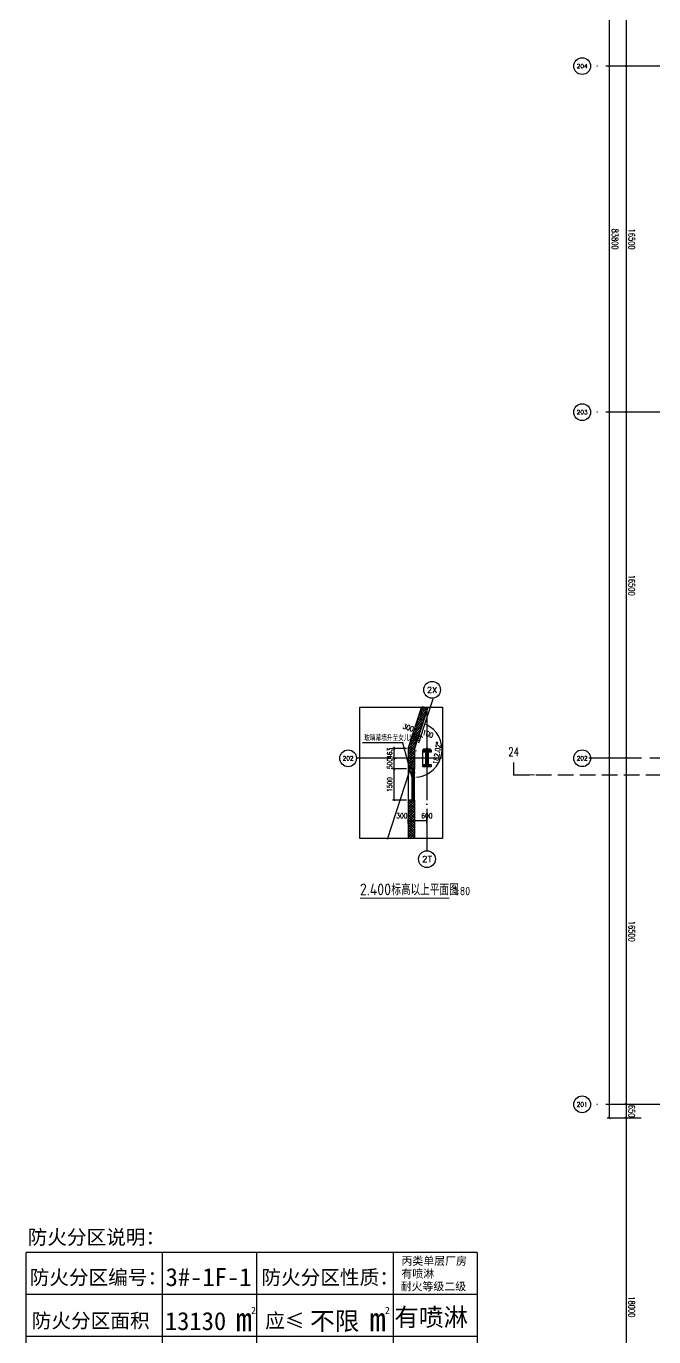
# Model space of a CAD drawing. Extents: x -821772 to -21949, y 506164 to 1049594.
# Drawn here: x -323083 to -293158, y 628991 to 691471 of the extents above; entities that cross this region are included whole.
import ezdxf
from ezdxf.enums import TextEntityAlignment as Align
from ezdxf.xclip import XClip

# ---------------------------------------------------------------- set-up
doc = ezdxf.new("R2010")
doc.units = 0
doc.header["$LTSCALE"] = 1000
doc.header["$MEASUREMENT"] = 0
doc.header["$XCLIPFRAME"] = 2
doc.linetypes.add('10平面20250807_t3$0$DASH', pattern=[0.35, 0.25, -0.1])
doc.linetypes.add('10平面20250807_t3$0$DOTE', pattern=[2.42, 2, -0.2, 0.02, -0.2])
doc.layers.get('Defpoints').update_dxf_attribs({"color": 210})
for name, color, linetype in [('10平面20250807_t3$0$A-AXIS-D', 8, 'Continuous'), ('10平面20250807_t3$0$A-AXIS-DOTE', 8, '10平面20250807_t3$0$DOTE'), ('10平面20250807_t3$0$A-AXIS-DP', 8, 'Continuous'), ('10平面20250807_t3$0$A-AXIS-SYMB', 8, 'Continuous'), ('10平面20250807_t3$0$A-HATCH-2', 8, 'Continuous'), ('10平面20250807_t3$0$A-LIN-V', 8, 'Continuous'), ('10平面20250807_t3$0$A-WINDOW', 8, 'Continuous'), ('10平面20250807_t3$0$AS-COLN', 8, 'Continuous'), ('10平面20250807_t3$0$AS-WALL', 8, 'Continuous'), ('10平面20250807_t3$0$DIM_SYMB', 8, 'Continuous'), ('10平面20250807_t3$0$PUB_HATCH', 8, 'Continuous'), ('10平面20250807_t3$0$PUB_TEXT', 8, 'Continuous'), ('10平面20250807_t3$0$建-墙-幕', 8, 'Continuous'), ('SPACE', 7, 'Continuous')]:
    doc.layers.add(name, color=color, linetype=linetype)
doc.styles.add('10平面20250807_t3$0$_TCH_AXIS', font='COMPLEX', dxfattribs={"bigfont": 'GBCBIG'})
doc.styles.add('10平面20250807_t3$0$_TCH_DIM', font='SIMPLEX', dxfattribs={"bigfont": 'GBCBIG'})
doc.styles.add('10平面20250807_t3$0$_TCH_DIM_T3', font='SIMPLEX', dxfattribs={"width": 0.705882, "bigfont": 'GBCBIG'})
doc.styles.add('10平面20250807_t3$0$_TCH_LABEL', font='COMPLEX', dxfattribs={"bigfont": 'GBCBIG'})
doc.styles.add('10平面20250807_t3$0$Standard', font='gbenor.shx', dxfattribs={"bigfont": 'gbcbig.shx'})
doc.styles.add('分区$0$黑体', font='')
doc.styles.get('分区$0$黑体').set_extended_font_data('SimHei')
doc.dimstyles.new('10平面20250807_t3$0$_TCH_ARCH&&10', dxfattribs={"dimtxt": 29.75, "dimasz": 10, "dimexe": 10, "dimexo": 10, "dimgap": 12.625, "dimtad": 1, "dimdec": 0, "dimzin": 0, "dimdsep": 46, "dimtxsty": '10平面20250807_t3$0$_TCH_DIM_T3', "dimblk": '10平面20250807_t3$0$_ArchTick', "dimcen": 0.09, "dimclrt": 7, "dimazin": 2, "dimtfac": 1, "dimtdec": 0, "dimtix": 1, "dimtmove": 2, "dimatfit": 3, "dimfxl": 0, "dimtolj": 1, "dimtzin": 0, "dimarcsym": 0})
doc.dimstyles.new('10平面20250807_t3$0$_TCH_ARCH&&100', dxfattribs={"dimtxt": 297.5, "dimasz": 100, "dimexe": 100, "dimexo": 100, "dimgap": 126.25, "dimtad": 1, "dimdec": 0, "dimzin": 0, "dimdsep": 46, "dimtxsty": '10平面20250807_t3$0$_TCH_DIM_T3', "dimblk": '10平面20250807_t3$0$_ArchTick', "dimcen": 0.09, "dimclrt": 7, "dimazin": 2, "dimtfac": 1, "dimtdec": 0, "dimtix": 1, "dimtmove": 2, "dimatfit": 3, "dimfxl": 0, "dimtolj": 1, "dimtzin": 0, "dimarcsym": 0})
doc.dimstyles.new('10平面20250807_t3$0$_TCH_ARCH&&80', dxfattribs={"dimtxt": 238, "dimasz": 80, "dimexe": 80, "dimexo": 80, "dimgap": 101, "dimtad": 1, "dimdec": 0, "dimzin": 0, "dimdsep": 46, "dimtxsty": '10平面20250807_t3$0$_TCH_DIM_T3', "dimblk": '10平面20250807_t3$0$_ArchTick', "dimcen": 0.09, "dimclrt": 7, "dimazin": 2, "dimtfac": 1, "dimtdec": 0, "dimtix": 1, "dimtmove": 2, "dimatfit": 3, "dimfxl": 0, "dimtolj": 1, "dimtzin": 0, "dimarcsym": 0})
doc.dimstyles.new('10平面20250807_t3$0$_TCH_ARROW&&80', dxfattribs={"dimtxt": 238, "dimasz": 160, "dimexe": 200, "dimexo": 240, "dimgap": 101, "dimtad": 1, "dimdec": 0, "dimzin": 0, "dimdsep": 46, "dimtxsty": '10平面20250807_t3$0$_TCH_DIM_T3', "dimcen": 0.09, "dimclrt": 7, "dimazin": 2, "dimtfac": 1, "dimtdec": 0, "dimtix": 1, "dimtmove": 2, "dimatfit": 3, "dimfxl": 0, "dimtolj": 1, "dimtzin": 0, "dimarcsym": 0})
pattern_1 = [(45, (60, 0), (-60.000061, 60.000061), []), (135, (60, 0), (-60.000061, -60.000061), [])]

# ---------------------------------------------------------------- blocks, each defined once
blk = doc.blocks.new('121342115423wertwert')
for p, q in [((2764085, 1921579), (2764085, 1931579)), ((2770585, 1921579), (2770585, 1931579)), ((2775085, 1921579), (2775085, 1931579)), ((2781585, 1931579), (2781585, 1921579)), ((2785585, 1931579), (2785585, 1921579))]:
    blk.add_line(p, q)
for points in [[(2785585, 1931579), (2764085, 1931579)], [(2785585, 1929579), (2764085, 1929579)], [(2785585, 1927579), (2764085, 1927579)], [(2785585, 1925579), (2764085, 1925579)], [(2785585, 1923579), (2764085, 1923579)], [(2785585, 1921579), (2764085, 1921579)]]:
    blk.add_lwpolyline(points)
at = {"style": '分区$0$黑体'}
for s, height, p in [('防火分区说明：', 686.6, (2764153, 1931970)), ('防火分区编号：', 686.6, (2764248, 1930053)), ('防火分区性质：', 686.6, (2775298, 1930053)), ('防火分区面积', 686.6, (2764350, 1927988)), ('2', 344, (2774808, 1928647)), ('应≤', 686.6, (2775484, 1927988)), ('2', 344, (2781186, 1928647)), ('m', 1144, (2774075, 1927827)), ('m', 1144, (2780452, 1927827)), ('疏散人员密度', 686.6, (2764350, 1926264)), ('本建筑总层数', 686.6, (2775400, 1926234)), ('层', 687, (2784454, 1926176)), ('预估疏散人数', 686.6, (2764366, 1924299)), ('人', 687, (2773967, 1924284)), ('百人疏散宽度', 686.6, (2775339, 1924299)), ('m', 1144, (2784513, 1924241)), ('需要疏散宽度', 686.6, (2764336, 1922197)), ('m', 1144, (2774164, 1922234)), ('现有疏散宽度', 686.6, (2775384, 1922197)), ('m', 1144, (2784513, 1922149))]:
    blk.add_text(s, height=height, dxfattribs=at).set_placement(p)
at = {"layer": 'SPACE', "color": 4, "style": '分区$0$黑体'}
blk.add_text('1.0', height=686.6, dxfattribs=at).set_placement((2782528, 1924165))
blk = doc.blocks.new('10平面20250807_t3$0$_ArchTick')
at = {"color": 0, "linetype": 'ByBlock', "const_width": 0.4}
blk.add_lwpolyline([(-0.5, -0.5), (0.5, 0.5)], dxfattribs=at)
blk = doc.blocks.new('*D9868')
at = {"layer": '10平面20250807_t3$0$A-AXIS-D', "color": 0, "lineweight": -2}
for p, q in [((-73024, -165400), (-73846, -165400)), ((-73746, -165400), (-73746, -183400)), ((-73024, -183400), (-73846, -183400))]:
    blk.add_line(p, q, dxfattribs=at)
at = {"layer": 'Defpoints', "color": 0}
for p in [(-72924, -165400), (-73746, -183400), (-72924, -183400)]:
    blk.add_point(p, dxfattribs=at)
at = {"layer": '10平面20250807_t3$0$A-AXIS-D', "color": 0, "lineweight": -2, "xscale": 100, "yscale": 100, "zscale": 100}
for p, rotation in [((-73746, -165400), 90), ((-73746, -183400), 270)]:
    blk.add_blockref('10平面20250807_t3$0$_ArchTick', p, dxfattribs=dict(at, rotation=rotation))
at = {"layer": '10平面20250807_t3$0$A-AXIS-D', "color": 7, "insert": (-73471, -174400), "char_height": 297.5, "attachment_point": 5, "rotation": 270, "style": '10平面20250807_t3$0$_TCH_DIM_T3'}
blk.add_mtext('\\A1;18000', dxfattribs=at)
blk = doc.blocks.new('*D9869')
at = {"layer": '10平面20250807_t3$0$A-AXIS-D', "color": 0, "lineweight": -2}
for p, q in [((-73024, -164750), (-73846, -164750)), ((-73746, -164750), (-73746, -165400)), ((-73024, -165400), (-73846, -165400))]:
    blk.add_line(p, q, dxfattribs=at)
at = {"layer": 'Defpoints', "color": 0}
for p in [(-72924, -164750), (-73746, -165400), (-72924, -165400)]:
    blk.add_point(p, dxfattribs=at)
at = {"layer": '10平面20250807_t3$0$A-AXIS-D', "color": 0, "lineweight": -2, "xscale": 100, "yscale": 100, "zscale": 100}
for p, rotation in [((-73746, -164750), 90), ((-73746, -165400), 270)]:
    blk.add_blockref('10平面20250807_t3$0$_ArchTick', p, dxfattribs=dict(at, rotation=rotation))
at = {"layer": '10平面20250807_t3$0$A-AXIS-D', "color": 7, "insert": (-73471, -165075), "char_height": 297.5, "attachment_point": 5, "rotation": 270, "style": '10平面20250807_t3$0$_TCH_DIM_T3'}
blk.add_mtext('\\A1;650', dxfattribs=at)
blk = doc.blocks.new('*D9870')
at = {"layer": '10平面20250807_t3$0$A-AXIS-D', "color": 0, "lineweight": -2}
for p, q in [((-73024, -148250), (-73846, -148250)), ((-73746, -148250), (-73746, -164750)), ((-73024, -164750), (-73846, -164750))]:
    blk.add_line(p, q, dxfattribs=at)
at = {"layer": 'Defpoints', "color": 0}
for p in [(-72924, -148250), (-73746, -164750), (-72924, -164750)]:
    blk.add_point(p, dxfattribs=at)
at = {"layer": '10平面20250807_t3$0$A-AXIS-D', "color": 0, "lineweight": -2, "xscale": 100, "yscale": 100, "zscale": 100}
for p, rotation in [((-73746, -148250), 90), ((-73746, -164750), 270)]:
    blk.add_blockref('10平面20250807_t3$0$_ArchTick', p, dxfattribs=dict(at, rotation=rotation))
at = {"layer": '10平面20250807_t3$0$A-AXIS-D', "color": 7, "insert": (-73471, -156500), "char_height": 297.5, "attachment_point": 5, "rotation": 270, "style": '10平面20250807_t3$0$_TCH_DIM_T3'}
blk.add_mtext('\\A1;16500', dxfattribs=at)
blk = doc.blocks.new('*D9871')
at = {"layer": '10平面20250807_t3$0$A-AXIS-D', "color": 0, "lineweight": -2}
for p, q in [((-73024, -131750), (-73846, -131750)), ((-73746, -131750), (-73746, -148250)), ((-73024, -148250), (-73846, -148250))]:
    blk.add_line(p, q, dxfattribs=at)
at = {"layer": 'Defpoints', "color": 0}
for p in [(-72924, -131750), (-73746, -148250), (-72924, -148250)]:
    blk.add_point(p, dxfattribs=at)
at = {"layer": '10平面20250807_t3$0$A-AXIS-D', "color": 0, "lineweight": -2, "xscale": 100, "yscale": 100, "zscale": 100}
for p, rotation in [((-73746, -131750), 90), ((-73746, -148250), 270)]:
    blk.add_blockref('10平面20250807_t3$0$_ArchTick', p, dxfattribs=dict(at, rotation=rotation))
at = {"layer": '10平面20250807_t3$0$A-AXIS-D', "color": 7, "insert": (-73471, -140000), "char_height": 297.5, "attachment_point": 5, "rotation": 270, "style": '10平面20250807_t3$0$_TCH_DIM_T3'}
blk.add_mtext('\\A1;16500', dxfattribs=at)
blk = doc.blocks.new('*D9872')
at = {"layer": '10平面20250807_t3$0$A-AXIS-D', "color": 0, "lineweight": -2}
for p, q in [((-73024, -115250), (-73846, -115250)), ((-73746, -115250), (-73746, -131750)), ((-73024, -131750), (-73846, -131750))]:
    blk.add_line(p, q, dxfattribs=at)
at = {"layer": 'Defpoints', "color": 0}
for p in [(-72924, -115250), (-73746, -131750), (-72924, -131750)]:
    blk.add_point(p, dxfattribs=at)
at = {"layer": '10平面20250807_t3$0$A-AXIS-D', "color": 0, "lineweight": -2, "xscale": 100, "yscale": 100, "zscale": 100}
for p, rotation in [((-73746, -115250), 90), ((-73746, -131750), 270)]:
    blk.add_blockref('10平面20250807_t3$0$_ArchTick', p, dxfattribs=dict(at, rotation=rotation))
at = {"layer": '10平面20250807_t3$0$A-AXIS-D', "color": 7, "insert": (-73471, -123500), "char_height": 297.5, "attachment_point": 5, "rotation": 270, "style": '10平面20250807_t3$0$_TCH_DIM_T3'}
blk.add_mtext('\\A1;16500', dxfattribs=at)
blk = doc.blocks.new('*D9873')
at = {"layer": '10平面20250807_t3$0$A-AXIS-D', "color": 0, "lineweight": -2}
for p, q in [((-73024, -98750), (-73846, -98750)), ((-73746, -98750), (-73746, -115250)), ((-73024, -115250), (-73846, -115250))]:
    blk.add_line(p, q, dxfattribs=at)
at = {"layer": 'Defpoints', "color": 0}
for p in [(-72924, -98750), (-73746, -115250), (-72924, -115250)]:
    blk.add_point(p, dxfattribs=at)
at = {"layer": '10平面20250807_t3$0$A-AXIS-D', "color": 0, "lineweight": -2, "xscale": 100, "yscale": 100, "zscale": 100}
for p, rotation in [((-73746, -98750), 90), ((-73746, -115250), 270)]:
    blk.add_blockref('10平面20250807_t3$0$_ArchTick', p, dxfattribs=dict(at, rotation=rotation))
at = {"layer": '10平面20250807_t3$0$A-AXIS-D', "color": 7, "insert": (-73471, -107000), "char_height": 297.5, "attachment_point": 5, "rotation": 270, "style": '10平面20250807_t3$0$_TCH_DIM_T3'}
blk.add_mtext('\\A1;16500', dxfattribs=at)
blk = doc.blocks.new('*D10048')
at = {"layer": '10平面20250807_t3$0$A-AXIS-D', "color": 0, "lineweight": -2}
for p, q in [((-73124, -81600), (-74646, -81600)), ((-74546, -81600), (-74546, -165400)), ((-73124, -165400), (-74646, -165400))]:
    blk.add_line(p, q, dxfattribs=at)
at = {"layer": 'Defpoints', "color": 0}
for p in [(-73024, -81600), (-74546, -165400), (-73024, -165400)]:
    blk.add_point(p, dxfattribs=at)
at = {"layer": '10平面20250807_t3$0$A-AXIS-D', "color": 0, "lineweight": -2, "xscale": 100, "yscale": 100, "zscale": 100}
for p, rotation in [((-74546, -81600), 90), ((-74546, -165400), 270)]:
    blk.add_blockref('10平面20250807_t3$0$_ArchTick', p, dxfattribs=dict(at, rotation=rotation))
at = {"layer": '10平面20250807_t3$0$A-AXIS-D', "color": 7, "insert": (-74271, -123500), "char_height": 297.5, "attachment_point": 5, "rotation": 270, "style": '10平面20250807_t3$0$_TCH_DIM_T3'}
blk.add_mtext('\\A1;83800', dxfattribs=at)
blk = doc.blocks.new('*D10488')
at = {"layer": '10平面20250807_t3$0$A-AXIS-DP', "color": 0, "lineweight": -2}
for p, q in [((-195790, 766880), (-195790, 766929)), ((-195790, 766919), (-195490, 766919)), ((-195490, 766880), (-195490, 766929))]:
    blk.add_line(p, q, dxfattribs=at)
at = {"layer": 'Defpoints', "color": 0}
for p in [(-195790, 766870), (-195490, 766919), (-195490, 766870)]:
    blk.add_point(p, dxfattribs=at)
at = {"layer": '10平面20250807_t3$0$A-AXIS-DP', "color": 0, "lineweight": -2, "xscale": 10, "yscale": 10, "zscale": 10, "rotation": 180}
blk.add_blockref('10平面20250807_t3$0$_ArchTick', (-195790, 766919), dxfattribs=at)
at = {"layer": '10平面20250807_t3$0$A-AXIS-DP', "color": 0, "lineweight": -2, "xscale": 10, "yscale": 10, "zscale": 10}
blk.add_blockref('10平面20250807_t3$0$_ArchTick', (-195490, 766919), dxfattribs=at)
at = {"layer": '10平面20250807_t3$0$A-AXIS-DP', "color": 7, "insert": (-195640, 766946), "char_height": 29.8, "attachment_point": 5, "style": '10平面20250807_t3$0$_TCH_DIM_T3'}
blk.add_mtext('\\A1;300', dxfattribs=at)
blk = doc.blocks.new('*D10489')
at = {"layer": '10平面20250807_t3$0$A-AXIS-DP', "color": 0, "lineweight": -2}
for p, q in [((-195800, 766820), (-195841, 766820)), ((-195831, 766120), (-195831, 766820)), ((-195800, 766120), (-195841, 766120))]:
    blk.add_line(p, q, dxfattribs=at)
at = {"layer": 'Defpoints', "color": 0}
for p in [(-195831, 766820), (-195790, 766820), (-195790, 766120)]:
    blk.add_point(p, dxfattribs=at)
at = {"layer": '10平面20250807_t3$0$A-AXIS-DP', "color": 0, "lineweight": -2, "xscale": 10, "yscale": 10, "zscale": 10}
for p, rotation in [((-195831, 766820), 90), ((-195831, 766120), 270)]:
    blk.add_blockref('10平面20250807_t3$0$_ArchTick', p, dxfattribs=dict(at, rotation=rotation))
at = {"layer": '10平面20250807_t3$0$A-AXIS-DP', "color": 7, "insert": (-195859, 766470), "char_height": 29.8, "attachment_point": 5, "rotation": 90, "style": '10平面20250807_t3$0$_TCH_DIM_T3'}
blk.add_mtext('\\A1;700', dxfattribs=at)
blk = doc.blocks.new('*D11678')
at = {"layer": '10平面20250807_t3$0$A-AXIS-DP', "color": 0, "lineweight": -2}
for p, q in [((-304093, 658468), (-304106, 658430)), ((-304574, 655908), (-304574, 655868))]:
    blk.add_line(p, q, dxfattribs=at)
blk.add_arc((-304574, 656986), 1318, 276.95934, 65.06437, dxfattribs=at)
at = {"layer": '10平面20250807_t3$0$A-AXIS-DP', "color": 0}
for points in [[(-304028, 658156), (-304009, 658206), (-304167, 658240)], [(-304413, 655651), (-304416, 655704), (-304574, 655668)]]:
    blk.add_solid(points, dxfattribs=at)
at = {"layer": 'Defpoints', "color": 0}
for p in [(-304167, 658240), (-304574, 656986), (-303508, 656211), (-304574, 655668)]:
    blk.add_point(p, dxfattribs=at)
at = {"layer": '10平面20250807_t3$0$A-AXIS-DP', "color": 7, "insert": (-303490, 656814), "char_height": 238, "attachment_point": 5, "rotation": 81.01186, "style": '10平面20250807_t3$0$_TCH_DIM_T3'}
blk.add_mtext('\\A1;162.02°', dxfattribs=at)
blk = doc.blocks.new('*D11679')
at = {"layer": '10平面20250807_t3$0$A-AXIS-DP', "color": 0, "lineweight": -2}
for p, q in [((-304744, 657433), (-304623, 657806)), ((-304648, 657730), (-304363, 657638)), ((-304459, 657341), (-304338, 657714))]:
    blk.add_line(p, q, dxfattribs=at)
at = {"layer": 'Defpoints', "color": 0}
for p in [(-304769, 657357), (-304363, 657638), (-304484, 657265)]:
    blk.add_point(p, dxfattribs=at)
at = {"layer": '10平面20250807_t3$0$A-AXIS-DP', "color": 0, "lineweight": -2, "xscale": 80, "yscale": 80, "zscale": 80}
for p, rotation in [((-304648, 657730), 162.0237134178123), ((-304363, 657638), 342.0237134178123)]:
    blk.add_blockref('10平面20250807_t3$0$_ArchTick', p, dxfattribs=dict(at, rotation=rotation))
at = {"layer": '10平面20250807_t3$0$A-AXIS-DP', "color": 7, "insert": (-304862, 658031), "char_height": 238, "attachment_point": 5, "rotation": 342.02371, "style": '10平面20250807_t3$0$_TCH_DIM_T3'}
blk.add_mtext('\\A1;300', dxfattribs=at)
blk = doc.blocks.new('*D11680')
at = {"layer": '10平面20250807_t3$0$A-AXIS-DP', "color": 0, "lineweight": -2}
for p, q in [((-304459, 657341), (-304338, 657714)), ((-304363, 657638), (-304439, 657662)), ((-304364, 657310), (-304243, 657683)), ((-304363, 657638), (-304268, 657607)), ((-304268, 657607), (-304191, 657582))]:
    blk.add_line(p, q, dxfattribs=at)
at = {"layer": 'Defpoints', "color": 0}
for p in [(-304268, 657607), (-304484, 657265), (-304389, 657234)]:
    blk.add_point(p, dxfattribs=at)
at = {"layer": '10平面20250807_t3$0$A-AXIS-DP', "color": 0, "lineweight": -2, "xscale": 80, "yscale": 80, "zscale": 80}
for p, rotation in [((-304363, 657638), 342.0237134178388), ((-304268, 657607), 162.0237134178389)]:
    blk.add_blockref('10平面20250807_t3$0$_ArchTick', p, dxfattribs=dict(at, rotation=rotation))
at = {"layer": '10平面20250807_t3$0$A-AXIS-DP', "color": 7, "insert": (-303933, 657730), "char_height": 238, "attachment_point": 5, "rotation": 342.02371, "style": '10平面20250807_t3$0$_TCH_DIM_T3'}
blk.add_mtext('\\A1;100', dxfattribs=at)
blk = doc.blocks.new('*D11681')
at = {"layer": '10平面20250807_t3$0$A-AXIS-DP', "color": 0, "lineweight": -2}
for p, q in [((-304874, 653460), (-304874, 653690)), ((-304874, 653610), (-304574, 653610)), ((-304574, 653460), (-304574, 653690))]:
    blk.add_line(p, q, dxfattribs=at)
at = {"layer": 'Defpoints', "color": 0}
for p in [(-304574, 653610), (-304874, 653380), (-304574, 653380)]:
    blk.add_point(p, dxfattribs=at)
at = {"layer": '10平面20250807_t3$0$A-AXIS-DP', "color": 0, "lineweight": -2, "xscale": 80, "yscale": 80, "zscale": 80, "rotation": 180}
blk.add_blockref('10平面20250807_t3$0$_ArchTick', (-304874, 653610), dxfattribs=at)
at = {"layer": '10平面20250807_t3$0$A-AXIS-DP', "color": 0, "lineweight": -2, "xscale": 80, "yscale": 80, "zscale": 80}
blk.add_blockref('10平面20250807_t3$0$_ArchTick', (-304574, 653610), dxfattribs=at)
at = {"layer": '10平面20250807_t3$0$A-AXIS-DP', "color": 7, "insert": (-305170, 653830), "char_height": 238, "attachment_point": 5, "style": '10平面20250807_t3$0$_TCH_DIM_T3'}
blk.add_mtext('\\A1;300', dxfattribs=at)
blk = doc.blocks.new('*D11682')
at = {"layer": '10平面20250807_t3$0$A-AXIS-DP', "color": 0, "lineweight": -2}
for p, q in [((-304574, 653460), (-304574, 653690)), ((-304574, 653610), (-303974, 653610)), ((-303974, 653460), (-303974, 653690))]:
    blk.add_line(p, q, dxfattribs=at)
at = {"layer": 'Defpoints', "color": 0}
for p in [(-303974, 653610), (-304574, 653380), (-303974, 653380)]:
    blk.add_point(p, dxfattribs=at)
at = {"layer": '10平面20250807_t3$0$A-AXIS-DP', "color": 0, "lineweight": -2, "xscale": 80, "yscale": 80, "zscale": 80, "rotation": 180}
blk.add_blockref('10平面20250807_t3$0$_ArchTick', (-304574, 653610), dxfattribs=at)
at = {"layer": '10平面20250807_t3$0$A-AXIS-DP', "color": 0, "lineweight": -2, "xscale": 80, "yscale": 80, "zscale": 80}
blk.add_blockref('10平面20250807_t3$0$_ArchTick', (-303974, 653610), dxfattribs=at)
at = {"layer": '10平面20250807_t3$0$A-AXIS-DP', "color": 7, "insert": (-303978, 653830), "char_height": 238, "attachment_point": 5, "style": '10平面20250807_t3$0$_TCH_DIM_T3'}
blk.add_mtext('\\A1;600', dxfattribs=at)
blk = doc.blocks.new('*D11683')
at = {"layer": '10平面20250807_t3$0$A-AXIS-DP', "color": 0, "lineweight": -2}
for p, q in [((-304954, 656070), (-305610, 656070)), ((-305530, 654570), (-305530, 656070)), ((-304954, 654570), (-305610, 654570))]:
    blk.add_line(p, q, dxfattribs=at)
at = {"layer": 'Defpoints', "color": 0}
for p in [(-305530, 656070), (-304874, 656070), (-304874, 654570)]:
    blk.add_point(p, dxfattribs=at)
at = {"layer": '10平面20250807_t3$0$A-AXIS-DP', "color": 0, "lineweight": -2, "xscale": 80, "yscale": 80, "zscale": 80}
for p, rotation in [((-305530, 656070), 90), ((-305530, 654570), 270)]:
    blk.add_blockref('10平面20250807_t3$0$_ArchTick', p, dxfattribs=dict(at, rotation=rotation))
at = {"layer": '10平面20250807_t3$0$A-AXIS-DP', "color": 7, "insert": (-305750, 655320), "char_height": 238, "attachment_point": 5, "rotation": 90, "style": '10平面20250807_t3$0$_TCH_DIM_T3'}
blk.add_mtext('\\A1;1500', dxfattribs=at)
blk = doc.blocks.new('*D11684')
at = {"layer": '10平面20250807_t3$0$A-AXIS-DP', "color": 0, "lineweight": -2}
for p, q in [((-304954, 656570), (-305610, 656570)), ((-304954, 656070), (-305610, 656070)), ((-305530, 656570), (-305530, 656650)), ((-305530, 656070), (-305530, 656570)), ((-305530, 656070), (-305530, 655990))]:
    blk.add_line(p, q, dxfattribs=at)
at = {"layer": 'Defpoints', "color": 0}
for p in [(-305530, 656570), (-304874, 656570), (-304874, 656070)]:
    blk.add_point(p, dxfattribs=at)
at = {"layer": '10平面20250807_t3$0$A-AXIS-DP', "color": 0, "lineweight": -2, "xscale": 80, "yscale": 80, "zscale": 80}
for p, rotation in [((-305530, 656570), 270), ((-305530, 656070), 90)]:
    blk.add_blockref('10平面20250807_t3$0$_ArchTick', p, dxfattribs=dict(at, rotation=rotation))
at = {"layer": '10平面20250807_t3$0$A-AXIS-DP', "color": 7, "insert": (-305750, 656320), "char_height": 238, "attachment_point": 5, "rotation": 90, "style": '10平面20250807_t3$0$_TCH_DIM_T3'}
blk.add_mtext('\\A1;500', dxfattribs=at)
blk = doc.blocks.new('*D11685')
at = {"layer": '10平面20250807_t3$0$A-AXIS-DP', "color": 0, "lineweight": -2}
for p, q in [((-304954, 657033), (-305610, 657033)), ((-305530, 657033), (-305530, 657113)), ((-305530, 656570), (-305530, 657033)), ((-304954, 656570), (-305610, 656570)), ((-305530, 656570), (-305530, 656490))]:
    blk.add_line(p, q, dxfattribs=at)
at = {"layer": 'Defpoints', "color": 0}
for p in [(-305530, 657033), (-304874, 657033), (-304874, 656570)]:
    blk.add_point(p, dxfattribs=at)
at = {"layer": '10平面20250807_t3$0$A-AXIS-DP', "color": 0, "lineweight": -2, "xscale": 80, "yscale": 80, "zscale": 80}
for p, rotation in [((-305530, 657033), 270), ((-305530, 656570), 90)]:
    blk.add_blockref('10平面20250807_t3$0$_ArchTick', p, dxfattribs=dict(at, rotation=rotation))
at = {"layer": '10平面20250807_t3$0$A-AXIS-DP', "color": 7, "insert": (-305750, 656802), "char_height": 238, "attachment_point": 5, "rotation": 90, "style": '10平面20250807_t3$0$_TCH_DIM_T3'}
blk.add_mtext('\\A1;463', dxfattribs=at)
blk = doc.blocks.new('*D11690')
at = {"layer": '10平面20250807_t3$0$A-AXIS-DP', "color": 0, "lineweight": -2}
for p, q in [((-304954, 656070), (-305610, 656070)), ((-305530, 654570), (-305530, 656070)), ((-304954, 654570), (-305610, 654570))]:
    blk.add_line(p, q, dxfattribs=at)
at = {"layer": 'Defpoints', "color": 0}
for p in [(-305530, 656070), (-304874, 656070), (-304874, 654570)]:
    blk.add_point(p, dxfattribs=at)
at = {"layer": '10平面20250807_t3$0$A-AXIS-DP', "color": 0, "lineweight": -2, "xscale": 80, "yscale": 80, "zscale": 80}
for p, rotation in [((-305530, 656070), 90), ((-305530, 654570), 270)]:
    blk.add_blockref('10平面20250807_t3$0$_ArchTick', p, dxfattribs=dict(at, rotation=rotation))
at = {"layer": '10平面20250807_t3$0$A-AXIS-DP', "color": 7, "insert": (-305750, 655320), "char_height": 238, "attachment_point": 5, "rotation": 90, "style": '10平面20250807_t3$0$_TCH_DIM_T3'}
blk.add_mtext('\\A1;1500', dxfattribs=at)
blk = doc.blocks.new('*D11691')
at = {"layer": '10平面20250807_t3$0$A-AXIS-DP', "color": 0, "lineweight": -2}
for p, q in [((-304954, 656570), (-305610, 656570)), ((-304954, 656070), (-305610, 656070)), ((-305530, 656570), (-305530, 656650)), ((-305530, 656070), (-305530, 656570)), ((-305530, 656070), (-305530, 655990))]:
    blk.add_line(p, q, dxfattribs=at)
at = {"layer": 'Defpoints', "color": 0}
for p in [(-305530, 656570), (-304874, 656570), (-304874, 656070)]:
    blk.add_point(p, dxfattribs=at)
at = {"layer": '10平面20250807_t3$0$A-AXIS-DP', "color": 0, "lineweight": -2, "xscale": 80, "yscale": 80, "zscale": 80}
for p, rotation in [((-305530, 656570), 270), ((-305530, 656070), 90)]:
    blk.add_blockref('10平面20250807_t3$0$_ArchTick', p, dxfattribs=dict(at, rotation=rotation))
at = {"layer": '10平面20250807_t3$0$A-AXIS-DP', "color": 7, "insert": (-305750, 656320), "char_height": 238, "attachment_point": 5, "rotation": 90, "style": '10平面20250807_t3$0$_TCH_DIM_T3'}
blk.add_mtext('\\A1;500', dxfattribs=at)
blk = doc.blocks.new('10平面20250807_t3$0$dote')
at = {"layer": '10平面20250807_t3$0$A-AXIS-D'}
for centre in [(-75839, -115248.9), (-75839, -131748.9), (-75839, -148248.9), (-75839, -164748.9)]:
    blk.add_circle(centre, 400, dxfattribs=at)
at = {"layer": '10平面20250807_t3$0$A-AXIS-DOTE', "ltscale": 2}
for p, q in [((98696.4, -115250), (-75513.6, -115250)), ((98696.4, -131750), (-75513.6, -131750)), ((100786.4, -148250), (-75513.6, -148250)), ((98696.4, -164750), (-75513.6, -164750))]:
    blk.add_line(p, q, dxfattribs=at)
at = {"layer": '10平面20250807_t3$0$DIM_SYMB', "const_width": 50}
blk.add_lwpolyline([(-79103.6, -148440.9), (-79103.6, -149040.9), (-78103.6, -149040.9)], dxfattribs=at)
at = {"layer": '10平面20250807_t3$0$DIM_SYMB', "linetype": '10平面20250807_t3$0$DASH', "ltscale": 3}
blk.add_lwpolyline([(-79103.6, -149040.9), (-59213.6, -149040.9)], dxfattribs=at)
at = {"layer": '10平面20250807_t3$0$PUB_TEXT', "style": '10平面20250807_t3$0$_TCH_AXIS'}
for s, height, p, p2 in [('204', 196.63, (-76101.2, -115347.2), (-75576.8, -115347.2)), ('203', 202.97, (-76100, -131850.4), (-75578, -131850.4)), ('202', 202.97, (-76100, -148350.4), (-75578, -148350.4)), ('201', 220.59, (-76096.4, -164859.2), (-75581.6, -164859.2))]:
    blk.add_text(s, height=height, dxfattribs=at).set_placement(p, p2, align=Align.FIT)
at = {"layer": '10平面20250807_t3$0$PUB_TEXT', "style": '10平面20250807_t3$0$_TCH_LABEL', "width": 0.705882}
blk.add_text('24', height=425, dxfattribs=at).set_placement((-79360.8, -148153.4))
at = {"layer": '10平面20250807_t3$0$A-AXIS-D'}
for base, p1, p2, picture, middle in [((-74546.2, -165400), (-73024, -81600), (-73024, -165400), '*D10048', (-74271.2, -123500)), ((-73746.2, -115250), (-72924, -98750), (-72924, -115250), '*D9873', (-73471.2, -107000)), ((-73746.2, -131750), (-72924, -115250), (-72924, -131750), '*D9872', (-73471.2, -123500)), ((-73746.2, -148250), (-72924, -131750), (-72924, -148250), '*D9871', (-73471.2, -140000)), ((-73746.2, -164750), (-72924, -148250), (-72924, -164750), '*D9870', (-73471.2, -156500)), ((-73746.2, -165400), (-72924, -164750), (-72924, -165400), '*D9869', (-73471.2, -165075)), ((-73746.2, -183400), (-72924, -165400), (-72924, -183400), '*D9868', (-73471.2, -174400))]:
    dim = blk.add_linear_dim(base=base, p1=p1, p2=p2, angle=270, dimstyle='10平面20250807_t3$0$_TCH_ARCH&&100', override={"dimgap": 0}, dxfattribs=at)
    dim.commit()
    dim.dimension.update_dxf_attribs({"geometry": picture, "text_midpoint": middle, "dimtype": 129, "text_rotation": 270})
blk = doc.blocks.new('10平面20250807_t3$0$nt66')
at = {"layer": '10平面20250807_t3$0$A-HATCH-2'}
blk.add_lwpolyline([(-195840, 766870), (-195440, 766870), (-195440, 766758), (-195586, 766758), (-195586, 766182), (-195440, 766182), (-195440, 766070), (-195840, 766070), (-195840, 766182), (-195694, 766182), (-195694, 766758), (-195840, 766758)], close=True, dxfattribs=at)
at = {"layer": '10平面20250807_t3$0$AS-COLN'}
blk.add_lwpolyline([(-195790, 766820), (-195490, 766820), (-195490, 766808), (-195636, 766808), (-195636, 766132), (-195490, 766132), (-195490, 766120), (-195790, 766120), (-195790, 766132), (-195644, 766132), (-195644, 766808), (-195790, 766808)], close=True, dxfattribs=at)
at = {"layer": '10平面20250807_t3$0$A-AXIS-DP'}
for p1, p2, distance, picture, middle in [((-195790, 766120), (-195790, 766820), 41.2, '*D10489', (-195858.7, 766470)), ((-195790, 766870), (-195490, 766870), 48.8, '*D10488', (-195640, 766946.2))]:
    dim = blk.add_aligned_dim(p1=p1, p2=p2, distance=distance, dimstyle='10平面20250807_t3$0$_TCH_ARCH&&10', dxfattribs=at)
    dim.commit()
    dim.dimension.update_dxf_attribs({"geometry": picture, "text_midpoint": middle})
blk = doc.blocks.new('10平面20250807_t3$0$33333')
blk.add_blockref('10平面20250807_t3$0$nt66', (-108334, -109900))
blk = doc.blocks.new('10平面20250807_t3')
at = {"layer": '10平面20250807_t3$0$PUB_HATCH'}
h = blk.add_hatch(dxfattribs=at)
h.set_pattern_fill('多孔材料', color=256, scale=30, style=0)
h.set_pattern_definition(pattern_1)
h.paths.add_polyline_path([(-304874.2, 657033.3), (-304574.2, 656985.8), (-303935.7, 658953.7), (-304221, 659046.3)])
h = blk.add_hatch(dxfattribs=at)
h.set_pattern_fill('多孔材料', color=256, scale=30, style=0)
h.set_pattern_definition(pattern_1)
h.paths.add_polyline_path([(-304574.2, 656985.8), (-304874.2, 657033.3), (-304874.2, 656070), (-304574.2, 656070)])
h = blk.add_hatch(dxfattribs=at)
h.set_pattern_fill('多孔材料', color=256, scale=30, style=0)
h.set_pattern_definition(pattern_1)
h.paths.add_polyline_path([(-304874.2, 654570), (-304874.2, 652750), (-304574.2, 652750), (-304574.2, 654570)])
at = {"layer": '10平面20250807_t3$0$A-AXIS-D'}
for centre in [(-303728.3, 659832.2), (-307734.3, 656570), (-303974.2, 651760)]:
    blk.add_circle(centre, 400, dxfattribs=at)
at = {"layer": '10平面20250807_t3$0$A-AXIS-DOTE'}
for p, q in [((-303974.2, 659000), (-303974.2, 652160)), ((-303254.3, 656570), (-307334.3, 656570))]:
    blk.add_line(p, q, dxfattribs=at)
at = {"layer": '10平面20250807_t3$0$A-AXIS-DOTE', "ltscale": 2}
blk.add_lwpolyline([(-305853.4, 652719.1), (-303684.2, 659404.6)], dxfattribs=at)
at = {"layer": '10平面20250807_t3$0$A-AXIS-DP', "const_width": 56}
blk.add_lwpolyline([(-307167, 649904.2), (-302910.6, 649904.2)], dxfattribs=at)
at = {"layer": '10平面20250807_t3$0$A-AXIS-SYMB'}
for p, q in [((-305130, 657310), (-307050, 657310)), ((-305130, 657310), (-307050, 657310)), ((-304640.9, 655520), (-305130, 657310)), ((-304640.9, 655520), (-305130, 657310))]:
    blk.add_line(p, q, dxfattribs=at)
blk.add_lwpolyline([(-307180, 659000), (-303240, 659000), (-303240, 652750), (-307180, 652750)], close=True, dxfattribs=at)
at = {"layer": '10平面20250807_t3$0$A-AXIS-SYMB', "const_width": 32}
blk.add_lwpolyline([(-304636.6, 655504.6, 1), (-304645.1, 655535.4, 1)], format="xyb", close=True, dxfattribs=at)
blk.add_lwpolyline([(-304636.6, 655504.6, 1), (-304645.1, 655535.4, 1)], format="xyb", close=True, dxfattribs=at)
at = {"layer": '10平面20250807_t3$0$A-LIN-V'}
blk.add_line((-304874.2, 656070), (-304874.2, 654570), dxfattribs=at)
at = {"layer": '10平面20250807_t3$0$AS-WALL'}
for p, q in [((-304874.2, 657033.3), (-304221, 659046.3)), ((-304574.2, 656985.8), (-303935.7, 658953.7)), ((-304221, 659046.3), (-303935.7, 658953.7)), ((-304874.2, 657033.3), (-304874.2, 656070)), ((-304574.2, 656985.8), (-304574.2, 656070)), ((-304574.2, 656070), (-304874.2, 656070)), ((-304874.2, 654570), (-304874.2, 652750)), ((-304574.2, 654570), (-304874.2, 654570)), ((-304574.2, 654570), (-304574.2, 652750)), ((-304574.2, 652750), (-304874.2, 652750))]:
    blk.add_line(p, q, dxfattribs=at)
at = {"layer": '10平面20250807_t3$0$建-墙-幕'}
for p, q in [((-304674.2, 654570), (-304674.2, 656070)), ((-304674.2, 656070), (-304574.2, 656070)), ((-304640.9, 654570), (-304640.9, 656070)), ((-304607.5, 654570), (-304607.5, 656070)), ((-304574.2, 654570), (-304574.2, 656070)), ((-304674.2, 654570), (-304574.2, 654570))]:
    blk.add_line(p, q, dxfattribs=at)
at = {"layer": '10平面20250807_t3$0$A-WINDOW'}
blk.add_blockref('10平面20250807_t3$0$33333', (0, 0), dxfattribs=at)
at = {"layer": '10平面20250807_t3$0$AS-WALL'}
blk.add_blockref('10平面20250807_t3$0$dote', (-220736.4, 804820), dxfattribs=at)
at = {"layer": '10平面20250807_t3$0$PUB_TEXT', "style": '10平面20250807_t3$0$_TCH_AXIS'}
for s, height, p, p2 in [('2X', 270.86, (-303973.4, 659696.8), (-303483.2, 659696.8)), ('202', 202.97, (-307995.3, 656468.5), (-307473.4, 656468.5)), ('2T', 288.12, (-304214.3, 651615.9), (-303734.1, 651615.9))]:
    blk.add_text(s, height=height, dxfattribs=at).set_placement(p, p2, align=Align.FIT)
at = {"layer": '10平面20250807_t3$0$PUB_TEXT'}
for s, height, style, p in [('玻璃幕墙升至女儿墙处', 270.07, '10平面20250807_t3$0$_TCH_DIM', (-306966, 657394)), ('玻璃幕墙升至女儿墙处', 270.07, '10平面20250807_t3$0$_TCH_DIM', (-306966, 657394)), ('2.400', 560, '10平面20250807_t3$0$Standard', (-307167, 650040)), ('标高以上平面图', 540.14, '10平面20250807_t3$0$Standard', (-305673.7, 650040)), ('1:80', 400, '10平面20250807_t3$0$Standard', (-302686.6, 650040))]:
    blk.add_text(s, height=height, dxfattribs=dict(at, style=style)).set_placement(p)
at = {"layer": '10平面20250807_t3$0$A-AXIS-DP'}
for base, p1, p2, angle, picture, middle in [((-304362.7, 657637.7), (-304769, 657357.3), (-304483.7, 657264.7), 342.023713, '*D11679', (-304861.7, 658030.9)), ((-304267.6, 657606.8), (-304483.7, 657264.7), (-304388.6, 657233.8), 342.023713, '*D11680', (-303933.3, 657729.7)), ((-304574.2, 653610), (-304874.2, 653380), (-304574.2, 653380), 0, '*D11681', (-305170.2, 653830)), ((-303974.2, 653610), (-304574.2, 653380), (-303974.2, 653380), 0, '*D11682', (-303978.2, 653830))]:
    dim = blk.add_linear_dim(base=base, p1=p1, p2=p2, angle=angle, dimstyle='10平面20250807_t3$0$_TCH_ARCH&&80', dxfattribs=at)
    dim.commit()
    dim.dimension.update_dxf_attribs({"geometry": picture, "text_midpoint": middle, "dimtype": 129})
dim = blk.add_angular_dim_3p(base=(-303507.7, 656211.2), center=(-304574.2, 656985.8), p1=(-304574.2, 655667.7), p2=(-304167.4, 658239.6), dimstyle='10平面20250807_t3$0$_TCH_ARROW&&80', dxfattribs=at)
dim.commit()
dim.dimension.update_dxf_attribs({"geometry": '*D11678', "text_midpoint": (-303489.6, 656814.3)})
for p1, p2, picture, middle in [((-304874.2, 656570), (-304874.2, 657033.3), '*D11685', (-305750, 656801.6)), ((-304874.2, 656070), (-304874.2, 656570), '*D11684', (-305750, 656320)), ((-304874.2, 656070), (-304874.2, 656570), '*D11691', (-305750, 656320)), ((-304874.2, 654570), (-304874.2, 656070), '*D11683', (-305750, 655320)), ((-304874.2, 654570), (-304874.2, 656070), '*D11690', (-305750, 655320))]:
    dim = blk.add_aligned_dim(p1=p1, p2=p2, distance=655.8, dimstyle='10平面20250807_t3$0$_TCH_ARCH&&80', dxfattribs=at)
    dim.commit()
    dim.dimension.update_dxf_attribs({"geometry": picture, "text_midpoint": middle})

msp = doc.modelspace()

# ---------------------------------------------------------------- block references
at = {"ltscale": 100}
ref = msp.add_blockref('10平面20250807_t3', (0, 0), dxfattribs=at)
XClip(ref).set_block_clipping_path([(-386212.6353242097, 506163.79756496), (-21948.7593967821, 884998.2285294847)])

# ---------------------------------------------------------------- next in the draw order: block references
at = {"layer": 'SPACE', "color": 4}
msp.add_blockref('121342115423wertwert', (-3087167.7, -1298571.1), dxfattribs=at)

# ---------------------------------------------------------------- next in the draw order: texts
at = {"layer": 'SPACE', "color": 4, "style": '分区$0$黑体'}
for s, height, p in [('丙类单层厂房', 381.44, (-305189.7, 632417.3)), ('3#-1F-1', 859.44, (-316434.3, 631410.4)), ('有喷淋', 381.44, (-305189.7, 631808.3)), ('耐火等级二级', 381.44, (-305228.5, 631202.5)), ('有喷淋', 859.44, (-305532, 629497.9)), ('13130', 859.44, (-316470.1, 629311.5)), ('不限', 859.44, (-309546, 629311.5))]:
    msp.add_text(s, height=height, dxfattribs=at).set_placement(p)

doc.saveas('drawing.dxf')
